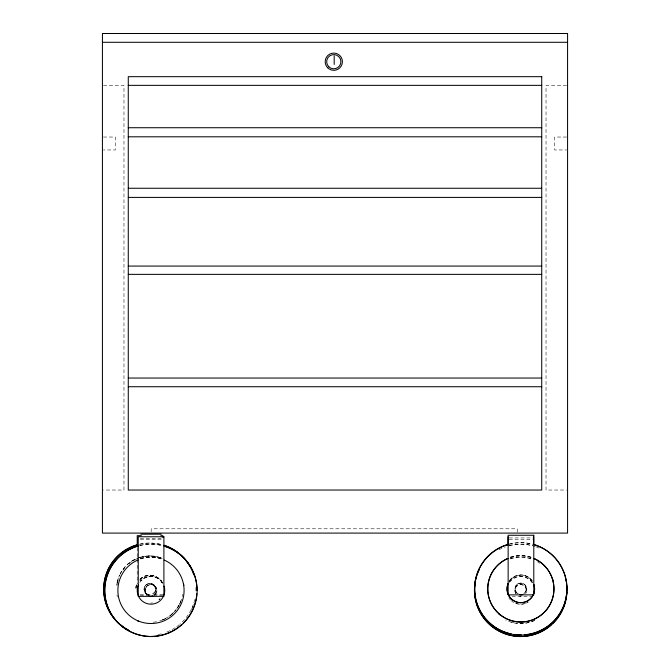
<?xml version="1.0" encoding="UTF-8"?>
<svg xmlns="http://www.w3.org/2000/svg" width="670" height="670" viewBox="0 0 670 670"><rect width="100%" height="100%" fill="white"/><g stroke="black" fill="none" stroke-linecap="round" stroke-linejoin="round"><path stroke-width="0.5" stroke-dasharray="3.35 2.51" d="M103.456 85.35L123.967 85.35L123.967 490.03L103.456 490.03M566.544 85.35L546.033 85.35L546.033 490.03L566.544 490.03M103.423 137.04L115.349 137.04L115.349 149.954L103.423 149.954M566.577 137.04L554.651 137.04L554.651 149.954L566.577 149.954M509.175 537.926L532.767 537.926M140.298 538.328L161.839 538.328M140.306 539.409L162.869 539.409M509.058 539.409L532.65 539.409M140.181 594.742L149.058 594.742M153.991 594.742L162.869 594.742M140.248 595.261L149.527 595.261M153.631 595.261L162.869 595.261M512.064 596.35L532.65 596.35M532.424 581.083L532.474 581.133A14.011 14.011 0 0 0 509.175 580.915M532.307 582.573L532.357 582.615A14.011 14.011 0 0 0 509.007 582.356M532.223 582.825L532.273 582.867A13.769 13.769 0 0 0 509.376 582.657M516.947 593.327L516.997 593.377A5.896 5.896 0 0 1 516.888 584.684A5.896 5.896 0 0 1 525.556 585.329A5.896 5.896 0 0 1 524.158 593.913M515.867 593.335L515.816 593.293A5.645 5.645 0 0 1 517.047 585.764A5.645 5.645 0 0 1 524.644 586.334A5.645 5.645 0 0 1 524.744 593.955M515.825 593.645L515.875 593.695A5.896 5.896 0 0 1 516.763 586.166A5.896 5.896 0 0 1 524.334 585.739A5.896 5.896 0 0 1 526.067 593.118M511.244 600.697L511.294 600.747A14.011 14.011 0 0 0 528.261 601.97A13.769 13.769 0 0 1 525.062 603.494M162.45 582.825L162.5 582.867A13.769 13.769 0 0 0 139.603 582.657M153.924 584.977A5.896 5.896 0 0 0 144.728 586.719A5.896 5.896 0 0 0 148.79 595.144A5.896 5.896 0 0 1 144.686 586.669A5.896 5.896 0 0 1 153.874 584.927L153.924 584.977A5.896 5.896 0 0 1 153.229 594.307M154.443 586.024L154.569 586.041A5.645 5.645 0 0 1 153.849 594.918M517.274 532.24L517.274 528.789L151.186 528.789L151.186 532.24M137.224 547.641L137.224 583.871M139.435 545.723A46.163 46.155 0 0 1 162.349 545.681M140.44 558.646A33.324 33.316 0 0 1 162.316 559.006M140.239 545.313A46.163 46.155 0 0 1 162.182 545.514M140.39 558.596A33.324 33.316 0 0 1 162.266 558.964M149.603 595.722A5.645 5.645 0 0 1 145.725 587.657A5.645 5.645 0 0 1 154.519 585.99M140.633 558.973A33.098 33.098 0 0 1 162.366 559.333M154.209 595.345A5.896 5.896 0 0 0 155.608 586.769A5.896 5.896 0 0 0 146.939 586.116A5.896 5.896 0 0 0 147.048 594.809L147.099 594.86A5.896 5.896 0 0 1 146.99 586.166A5.896 5.896 0 0 1 155.658 586.811A5.896 5.896 0 0 1 154.259 595.395M192.809 606.459A46.163 46.155 0 0 1 191.159 610.119M139.385 544.392A46.163 46.155 0 0 1 162.291 544.852M180.766 601.576A33.324 33.316 0 0 1 179.568 604.214M179.125 605.069A33.324 33.316 0 0 1 174.669 611.409M172.651 613.486A33.324 33.316 0 0 1 168.874 616.542A33.324 33.316 0 0 0 173.974 612.062M165.59 618.561A33.324 33.316 0 0 1 161.152 620.537M116.739 585.27A33.324 33.316 0 0 1 117.208 582.406M117.417 581.468A33.324 33.316 0 0 1 119.654 575.061A33.324 33.316 0 0 0 116.689 585.22M120.081 574.198A33.324 33.316 0 0 1 162.199 558.269M135.851 588.159A14.011 14.011 0 0 1 137.317 582.892M140.005 579.207A14.011 14.011 0 0 1 162.45 583.126M194.752 599.558A46.163 46.155 0 0 1 193.672 603.436M193.345 604.399A46.163 46.155 0 0 1 179.887 624.139M179.116 624.792A46.163 46.155 0 0 1 176.713 626.643M175.063 627.773A46.163 46.155 0 0 1 166.093 632.338M161.319 633.845A46.163 46.155 0 0 1 156.361 634.842M140.198 544.006A46.163 46.155 0 0 1 162.123 544.685M195.908 587.556A46.163 46.155 0 0 1 195.808 592.598M181.067 600.621A33.324 33.316 0 0 1 174.627 611.358A33.098 33.098 0 0 0 182.642 594.148M165.54 618.51A33.324 33.316 0 0 1 161.102 620.495M117.342 596.786A33.324 33.316 0 0 1 116.948 594.876M120.031 574.148A33.324 33.316 0 0 1 139.36 557.507M140.273 557.222A33.324 33.316 0 0 1 162.148 558.219M160.222 598.494A14.011 14.011 0 0 1 158.916 599.776A13.769 13.769 0 0 0 160.214 598.503M135.801 588.118A14.011 14.011 0 0 1 137.266 582.85M139.955 579.165A14.011 14.011 0 0 1 162.4 583.076M150.047 594.742A5.645 5.645 0 0 1 144.486 587.02A5.645 5.645 0 0 1 153.84 585.245A5.645 5.645 0 0 1 151.487 594.466M173.932 612.037A33.098 33.098 0 0 1 168.823 616.433M168.036 616.969A33.098 33.098 0 0 1 157.475 621.5M156.529 621.71A33.098 33.098 0 0 1 152.71 622.254M117.032 585.362A33.098 33.098 0 0 1 117.317 583.461M117.493 582.523A33.098 33.098 0 0 1 118.205 579.734M122.819 570.237A33.098 33.098 0 0 1 125.215 567.222M128.673 563.88A33.098 33.098 0 0 1 136.856 558.855M139.553 557.842A33.098 33.098 0 0 1 162.19 558.545M152.509 602.858A13.769 13.769 0 0 1 150.725 603.075M136.219 588.302A13.769 13.769 0 0 1 136.471 586.518M139.678 580.153A13.769 13.769 0 0 1 162.349 583.352M153.874 584.927A5.896 5.896 0 0 1 153.179 594.256M498.924 549.752A46.163 46.155 0 0 1 505.381 546.896M509.208 545.723A46.163 46.155 0 0 1 535.037 546.519M535.992 546.846A46.163 46.155 0 0 1 540.656 548.772M534.601 620.47A33.324 33.316 0 0 1 505.574 619.993M510.163 558.596A33.324 33.316 0 0 1 532.952 559.308M510.59 600.069A14.011 14.011 0 0 1 508.865 597.925M509.041 545.556A46.163 46.155 0 0 1 532.926 545.774M521.134 596.35A5.896 5.896 0 0 1 519.602 596.233M534.635 620.395A33.098 33.098 0 0 1 515.833 623.108M513.949 622.765A33.098 33.098 0 0 1 509.317 621.442M510.356 558.931A33.098 33.098 0 0 1 532.993 559.634M537.306 561.728A33.098 33.098 0 0 1 539.744 563.294M524.2 603.745A13.769 13.769 0 0 1 515.364 603.084M509.326 544.241A46.163 46.155 0 0 1 532.248 544.199M510.289 557.113A33.324 33.316 0 0 1 533.069 557.825M509.158 544.073A46.163 46.155 0 0 1 533.052 544.291M518.161 593.796A5.645 5.645 0 0 1 516.185 585.387A5.645 5.645 0 0 1 524.811 584.902A5.645 5.645 0 0 1 523.789 593.478A5.645 5.645 0 0 0 524.761 584.851A5.645 5.645 0 0 0 516.135 585.337A5.645 5.645 0 0 0 518.111 593.754M510.523 557.49A33.098 33.098 0 0 1 532.256 557.85M510.473 557.44A33.098 33.098 0 0 1 532.206 557.8M509.451 581.125A13.769 13.769 0 0 1 532.34 581.334L532.39 581.384A13.769 13.769 0 0 0 509.016 581.937M162.576 582.615A14.011 14.011 0 0 0 140.407 580.957A14.011 14.011 0 0 1 162.525 582.573"/><path stroke-width="1" d="M102.426 42.285L567.574 42.285M128.272 85.35L541.729 85.35M128.272 127.727L541.729 127.727M128.272 136.806L541.729 136.806M128.272 188.262L541.729 188.262M128.272 197.407L541.729 197.407M128.272 266.074L541.729 266.074M128.272 274.365L541.729 274.365M128.272 378.048L541.729 378.048M128.272 386.732L541.729 386.732M140.817 534.183L161.336 534.183M141.328 535.665L137.224 535.665L137.224 546.603M160.817 535.665L162.869 535.665L162.869 537.441M533.672 536.754L533.672 544.635M508.028 536.754L508.028 545.112M334.188 55.803L334.188 64.421M164.292 546.218A46.163 46.155 0 0 1 188.354 617.497A46.163 46.155 0 0 1 113.121 616.827A46.163 46.155 0 0 1 138.464 545.991M183.505 583.62A33.324 33.316 0 0 1 183.84 585.538M196.838 593.687A46.163 46.155 0 0 1 183.153 623.175M181.679 624.557A46.163 46.155 0 0 1 151.403 636.399M149.385 636.383A46.163 46.155 0 0 1 142.367 635.621M141.387 635.428A46.163 46.155 0 0 1 138.288 545.824M164.125 546.05A46.163 46.155 0 0 1 196.963 590.655M152.869 596.066A5.896 5.896 0 0 1 149.82 596.233A5.896 5.896 0 0 0 152.819 596.015M139.343 621.534A33.324 33.316 0 0 1 137.543 620.814M164.158 560.053A33.098 33.098 0 0 1 177.098 610.747A33.098 33.098 0 0 1 124.771 610.63A33.098 33.098 0 0 1 137.936 559.994M164.058 586.108A13.769 13.769 0 0 1 150.398 604.173A13.769 13.769 0 0 1 138.305 585.027M129.151 630.529A46.163 46.155 0 0 1 120.717 625.051M119.193 623.745A46.163 46.155 0 0 1 137.434 544.903M164.225 545.43A46.163 46.155 0 0 1 193.789 574.894M128.096 629.909A46.163 46.155 0 0 1 137.258 544.735M164.058 545.263A46.163 46.155 0 0 1 189.953 566.435M566.686 585.823A46.163 46.155 0 0 1 519.811 636.559A46.163 46.155 0 0 1 475.047 583.955M565.447 578.863A46.163 46.155 0 0 1 565.907 580.831M566.678 592.682A46.163 46.155 0 0 1 565.966 598.687M565.773 599.667A46.163 46.155 0 0 1 552.926 623.175M551.46 624.557A46.163 46.155 0 0 1 521.176 636.399M519.158 636.383A46.163 46.155 0 0 1 512.14 635.621M511.16 635.428A46.163 46.155 0 0 1 479.377 569.45M566.669 587.649A46.163 46.155 0 0 1 566.736 589.65M534.191 544.735A46.163 46.155 0 0 1 558.252 616.015A46.163 46.155 0 0 1 483.02 615.336A46.163 46.155 0 0 1 508.354 544.501M500.029 614.901A33.324 33.316 0 0 1 498.555 613.653M552.398 578.386A33.324 33.316 0 0 1 552.951 580.237M566.736 592.205A46.163 46.155 0 0 1 561.912 609.558M561.452 610.445A46.163 46.155 0 0 1 535.137 632.606M534.183 632.907A46.163 46.155 0 0 1 524.292 634.783M521.294 634.917A46.163 46.155 0 0 1 514.242 634.465M511.277 633.946A46.163 46.155 0 0 1 508.187 544.333M534.015 544.568A46.163 46.155 0 0 1 566.845 590.186M522.768 594.575A5.896 5.896 0 0 1 519.719 594.751M534.057 558.571A33.098 33.098 0 0 1 546.988 609.264A33.098 33.098 0 0 1 494.669 609.147A33.098 33.098 0 0 1 507.835 558.512M534.007 558.52A33.098 33.098 0 0 1 546.946 609.214A33.098 33.098 0 0 1 494.619 609.097A33.098 33.098 0 0 1 507.785 558.462M567.574 33.5L102.426 33.5L102.426 533.094L567.574 533.094L567.574 33.5M541.729 76.681L128.272 76.681L128.272 490.03L541.729 490.03L541.729 76.681M533.789 535.263L508.145 535.263L508.145 594.868L533.789 594.868L533.789 535.263M163.899 536.754L138.255 536.754L138.255 596.35L163.899 596.35L163.899 536.754M327.705 67.796A8.618 8.618 0 0 0 342.119 63.935A8.618 8.618 0 0 0 331.566 53.382A8.618 8.618 0 0 0 327.705 67.796M328.761 66.74A7.119 7.119 0 0 0 340.67 63.549A7.119 7.119 0 0 0 331.952 54.831A7.119 7.119 0 0 0 328.761 66.74M520.247 602.64A13.769 13.769 0 0 0 533.906 584.575A13.769 13.769 0 0 1 520.297 602.682A13.769 13.769 0 0 1 508.153 583.495A13.769 13.769 0 0 0 520.297 602.682"/></g></svg>
